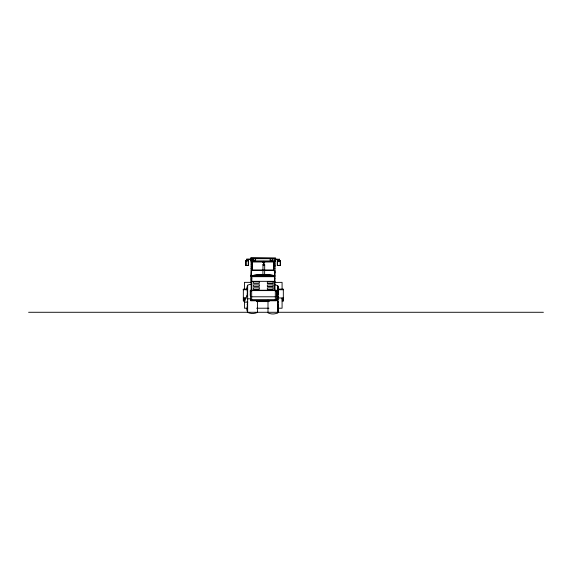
<?xml version="1.0" encoding="UTF-8"?>
<svg xmlns="http://www.w3.org/2000/svg" width="572" height="572" viewBox="0 0 572 572"><rect width="100%" height="100%" fill="white"/><g stroke="black" fill="none" stroke-linecap="round" stroke-linejoin="round"><path stroke-width="0.86" d="M252.524 270.499L252.531 261.854L263.063 261.854M251.137 266.767L252.359 266.767L251.137 268.711L252.359 270.656L252.374 261.697L252.359 270.656L251.137 270.656M251.137 276.398L251.816 275.718A58.251 58.251 0 0 1 257.464 274.882L263.763 274.832L262.898 274.825L262.991 264.793L263.42 264.757L263.02 264.8L264.707 264.807L264.622 274.839L263.985 274.875M246.646 260.918L246.704 259.238L250.715 259.238L246.704 259.238L246.546 260.918M252.366 268.668L251.137 268.711M279.057 261.039L279.465 259.238L279.136 260.918L279.465 259.238L275.454 259.238L279.143 259.473L278.886 261.819M246.925 261.039L247.025 259.473L250.715 259.588M274.939 281.681L274.832 282.039M251.137 279.115L251.816 278.678M246.825 261.039L247.025 259.473L246.711 261.039M278.929 261.039L279.143 259.473L275.454 259.588M246.818 260.618L247.025 259.473M251.816 290.233L251.816 275.718L274.574 275.883L274.51 276.684L251.816 276.684M279.007 260.918L279.465 259.238L278.807 260.618L279.143 259.473M274.51 276.076L251.73 275.768M247.462 293.915L244.373 302.166L247.755 302.166M262.991 264.843L264.707 264.843M274.989 262.87L273.759 262.87L274.989 263.842L273.759 263.842L274.989 264.815L273.759 264.815L274.989 265.794L273.759 266.767L274.989 266.767M262.898 274.825L263.327 274.789M274.846 281.324L251.816 281.324M275.618 258.351L250.643 258.001L275.618 258.001L275.618 260.932L250.715 260.932L250.715 258.351M251.716 258.701L274.374 258.701M255.605 258.701L255.605 260.396L252.888 260.396L252.888 258.701L255.527 258.766L255.527 260.339M270.22 258.78L272.737 258.78M245.91 260.668L248.491 260.668M277.306 260.668L280.187 260.668M251.137 261.697L263.063 261.697M264.85 261.697L274.989 261.697M264.822 261.854L273.602 261.854L273.602 270.499M251.137 262.87L252.359 262.87M251.137 264.815L252.359 264.815M245.91 265.379L248.491 265.379M277.306 265.379L280.187 265.379M273.759 265.794L274.989 265.794M273.759 268.711L274.989 268.711M252.781 270.134L272.858 270.134A2.138 2.138 0 0 1 274.989 272.272M274.989 270.656L273.759 270.656L273.759 261.697M251.137 275.139L251.137 281.953M274.989 275.718L251.816 275.761C259.309 275.983 268.204 274.353 274.989 276.197M274.574 276.076L251.816 276.076L274.345 276.347M251.816 276.347L274.574 276.347M274.51 278.678L274.989 278.664M251.437 282.353L244.437 282.353L244.437 289.096M274.889 282.418L282.082 282.353L282.082 289.739M267.51 283.447L272.98 283.447M247.74 289.117L243.336 289.117L243.336 300.994M277.677 289.117L283.326 289.117L283.326 300.994M243.157 289.711L247.061 289.739M277.706 289.739L283.326 289.739M251.68 290.569L275.325 290.569L275.325 300.8M251.68 290.605L275.325 290.605M277.971 290.669L277.756 290.669A5.749 5.548 0 0 0 277.756 286.186M250.429 291.377L251.68 291.377M275.325 291.377L276.583 291.377M277.971 291.563L277.756 291.563A5.749 4.976 0 0 0 277.756 287.544M277.971 292.978L277.756 292.978A5.749 4.061 0 0 0 277.756 289.704M277.971 294.83L277.756 294.83A5.749 2.874 0 0 0 277.756 292.514M250.429 296.582L251.68 296.582M275.325 296.582L276.583 296.582M251.68 296.782L275.325 296.782M277.971 296.99L277.756 296.99A5.749 1.487 0 0 0 277.756 295.788M243.336 297.976L246.189 297.976M277.706 297.976L283.326 297.976M243.336 298.591L244.437 298.591M282.082 298.591L283.326 298.591M247.175 298.813L250.858 298.813M276.19 299.306L278.235 299.306M250.429 299.506L251.68 299.506M275.325 299.506L276.583 299.506M243.336 299.664L244.437 299.664M251.68 299.649L275.325 299.649M282.082 299.664L283.326 299.664M250.429 300.271L251.68 300.271M275.325 300.271L276.583 300.271M250.429 300.615L276.583 300.615M251.68 300.736L275.325 300.736M243.336 300.951L244.437 300.972M282.082 300.972L283.326 300.951M256.721 301.222L268.926 301.222M256.721 301.501L268.926 301.501M256.721 301.594L268.926 301.594M277.971 301.623L277.756 301.623A5.749 1.487 0 0 1 277.756 302.817M277.971 303.775L277.756 303.775A5.749 2.874 0 0 1 277.756 306.091M277.971 305.627L277.756 305.627A5.749 4.061 0 0 1 277.756 308.909M277.971 307.05L277.756 307.05A5.749 4.976 0 0 1 277.756 311.068M277.971 307.943L277.756 307.943A5.749 5.548 0 0 1 277.756 312.419M247.061 308.215L244.437 308.215L244.437 297.976M256.692 308.215L268.947 308.215M277.706 308.215L282.082 308.215L282.082 297.976M28.6 312.276L543.4 312.276M263.763 274.71L258.651 274.66L251.709 275.597A0.801 0.801 0 0 0 251.037 276.19L251.258 271.786A1.523 1.523 0 0 1 252.781 270.256L272.851 270.256A2.016 2.016 0 0 1 274.867 272.279L274.524 275.597A58.308 58.308 0 0 0 268.876 274.76L264.614 274.717M264.593 274.825L268.869 274.882A58.251 58.251 0 0 1 274.51 275.718L274.51 290.233M246.704 259.238L246.761 260.918M280.194 260.618L280.194 265.429M277.971 308.251L277.756 290.361A5.749 5.749 0 0 0 277.756 285.728A11.24 11.24 0 0 0 274.553 284.734M277.756 285.728L277.756 312.884A11.24 11.24 0 0 1 267.996 312.884L267.996 300.186M277.492 260.618L277.492 265.429M276.726 290.519L276.726 292.471M276.726 293.286L276.726 295.238M276.583 300.8L276.583 290.24L250.429 290.233L250.429 300.8M275.454 258.351L275.454 260.932M274.989 260.932L274.989 290.233M274.374 258.351L274.374 260.932M272.837 258.701L272.837 260.396L270.12 260.396L270.12 258.701M272.823 286.45L267.675 286.45M268.869 275.618L268.869 274.882L258.658 274.846L268.869 274.939L258.658 275.604L258.658 274.782M263.849 263.006L263.849 264.958M257.414 300.565L257.414 312.391A11.24 11.24 0 0 1 247.647 312.391A5.749 5.749 0 0 1 247.383 308.501M252.967 258.766L252.967 260.339M251.716 258.351L251.716 260.932M251.68 290.24L251.68 300.8M251.137 258.351L251.137 290.233M250.214 290.519L250.214 292.471M250.214 293.443L250.214 295.538M248.262 260.618L248.262 265.429M251.694 284.148A11.24 11.24 0 0 0 247.647 285.228L247.647 312.391M245.939 260.668L245.939 265.379M245.903 260.618L245.903 265.429M247.383 289.117A5.749 5.749 0 0 1 247.647 285.228M247.383 289.446A5.749 5.548 0 0 1 247.647 285.693M247.647 311.926A5.749 5.548 0 0 1 247.383 308.172M247.647 310.567A5.749 4.976 0 0 1 247.383 307.2M247.647 308.415A5.749 4.061 0 0 1 247.383 305.662M247.647 305.598A5.749 2.874 0 0 1 247.383 303.653M247.647 302.323A5.749 1.487 0 0 1 247.383 301.315M247.383 296.303A5.749 1.487 0 0 1 247.647 295.295M247.383 293.965A5.749 2.874 0 0 1 247.647 292.02M247.383 291.956A5.749 4.061 0 0 1 247.647 289.21M247.383 290.419A5.749 4.976 0 0 1 247.647 287.051M277.756 308.251A5.749 5.749 0 0 1 277.756 312.884M263.063 261.962C264.064 265.05 265.479 259.774 263.063 261.962M248.527 260.618L245.645 260.618L245.645 265.429L248.527 265.429L248.527 260.618M280.416 260.618L277.27 260.618L277.27 265.429L280.416 265.429L280.416 260.618M259.259 281.846L253.468 281.846L253.468 283.383L259.259 283.383L259.259 281.846M273.144 281.917L267.353 281.917L267.353 283.447L273.144 283.447L273.144 281.917M259.259 284.913L253.468 284.913L253.468 286.45L259.259 286.45L259.259 284.913M273.144 284.913L267.353 284.913L267.353 286.45L273.144 286.45L273.144 284.913M259.259 287.845L253.468 287.845L253.468 289.382L259.259 289.382L259.259 287.845M273.144 287.845L267.353 287.845L267.353 289.382L273.144 289.382L273.144 287.845M263.42 262.913A0.858 0.858 0 0 0 264.707 262.169A0.858 0.858 0 0 0 263.42 261.425A0.858 0.858 0 0 0 263.42 262.913"/></g></svg>
